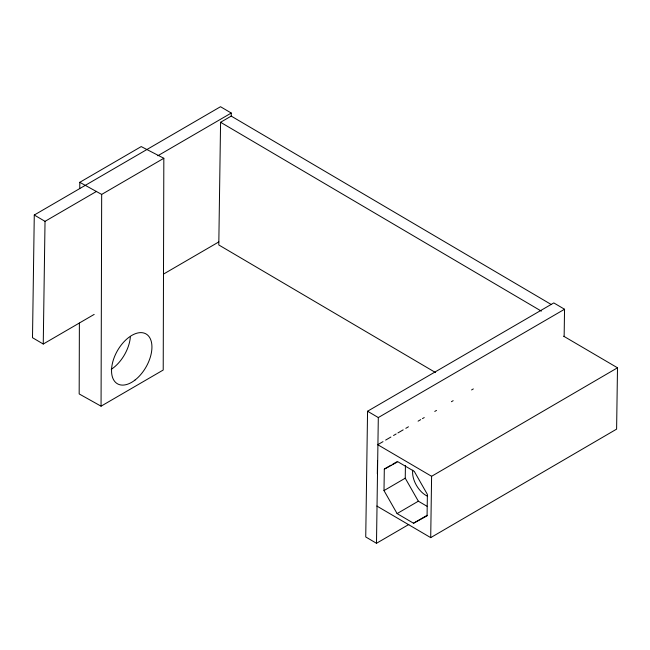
<?xml version="1.0" encoding="UTF-8"?>
<svg xmlns="http://www.w3.org/2000/svg" width="650" height="650" viewBox="0 0 650 650"><rect width="100%" height="100%" fill="white"/><g stroke="black" fill="none" stroke-linecap="round" stroke-linejoin="round"><path stroke-width="0.97" d="M79.381 323.058L79.178 393.941L101.059 406.177L163.215 370.029L163.832 158.275L141.221 146.583L79.796 182.309L79.771 188.386M101.059 406.177L101.676 194.423L163.832 158.275M435.565 372.572L218.79 244.961L220.578 122.281L231.213 116.098L231.262 113.043L220.512 106.714L34.279 215.02L32.5 337.699L43.249 344.029L94.169 314.413M43.249 344.029L45.029 221.349L96.614 191.352M564.143 336.627L564.541 309.246L553.792 302.916L367.559 411.231L365.739 536.957L376.488 543.286L408.834 524.469M377.333 473.866L377.52 460.793M376.488 543.286L378.308 417.56L564.541 309.246M384.312 469.121L397.857 461.76L414.277 471.396L427.383 494.398L427.074 515.864L413.53 523.226L397.101 513.589L383.996 490.587L384.312 469.121L391.105 465.156M426.993 506.261L418.348 501.191L405.243 478.189L405.429 465.506M376.862 506.041L430.706 537.631L431.6 476.296L617.5 367.794L563.656 336.204M617.5 367.794L616.606 429.13L430.706 537.631M383.012 441.634L377.756 444.706L431.6 476.296M385.645 440.099L390.902 437.027M393.534 435.492L396.167 433.956M397.922 432.933L403.179 429.861M405.811 428.326L408.444 426.79M418.088 421.159L420.721 419.624M422.476 418.6L424.231 417.576M434.753 411.434L436.507 410.41M451.409 401.708L453.164 400.684M471.583 389.943L473.33 388.919M392.803 464.165L397.053 461.679M383.996 490.587L405.243 478.189M397.101 513.589L418.348 501.191M413.53 523.226L427.123 515.288M157.82 155.756L231.262 113.043M163.532 274.072L218.839 241.906M79.796 182.309L101.676 194.423M231.213 116.098L551.119 304.428M220.578 122.281L541.352 311.131M34.279 215.02L45.029 221.349M367.559 411.231L378.308 417.56M130.341 337.123A28.73 16.469 -60.2 0 1 111.215 369.346M427.586 496.218A18.907 11.009 59.7 0 1 412.734 470.153M134.972 380.088A28.73 16.469 -60.2 0 0 147.396 334.896A28.73 16.469 -60.2 0 0 112.848 361.619A28.73 16.469 -60.2 0 0 134.972 380.088"/></g></svg>
